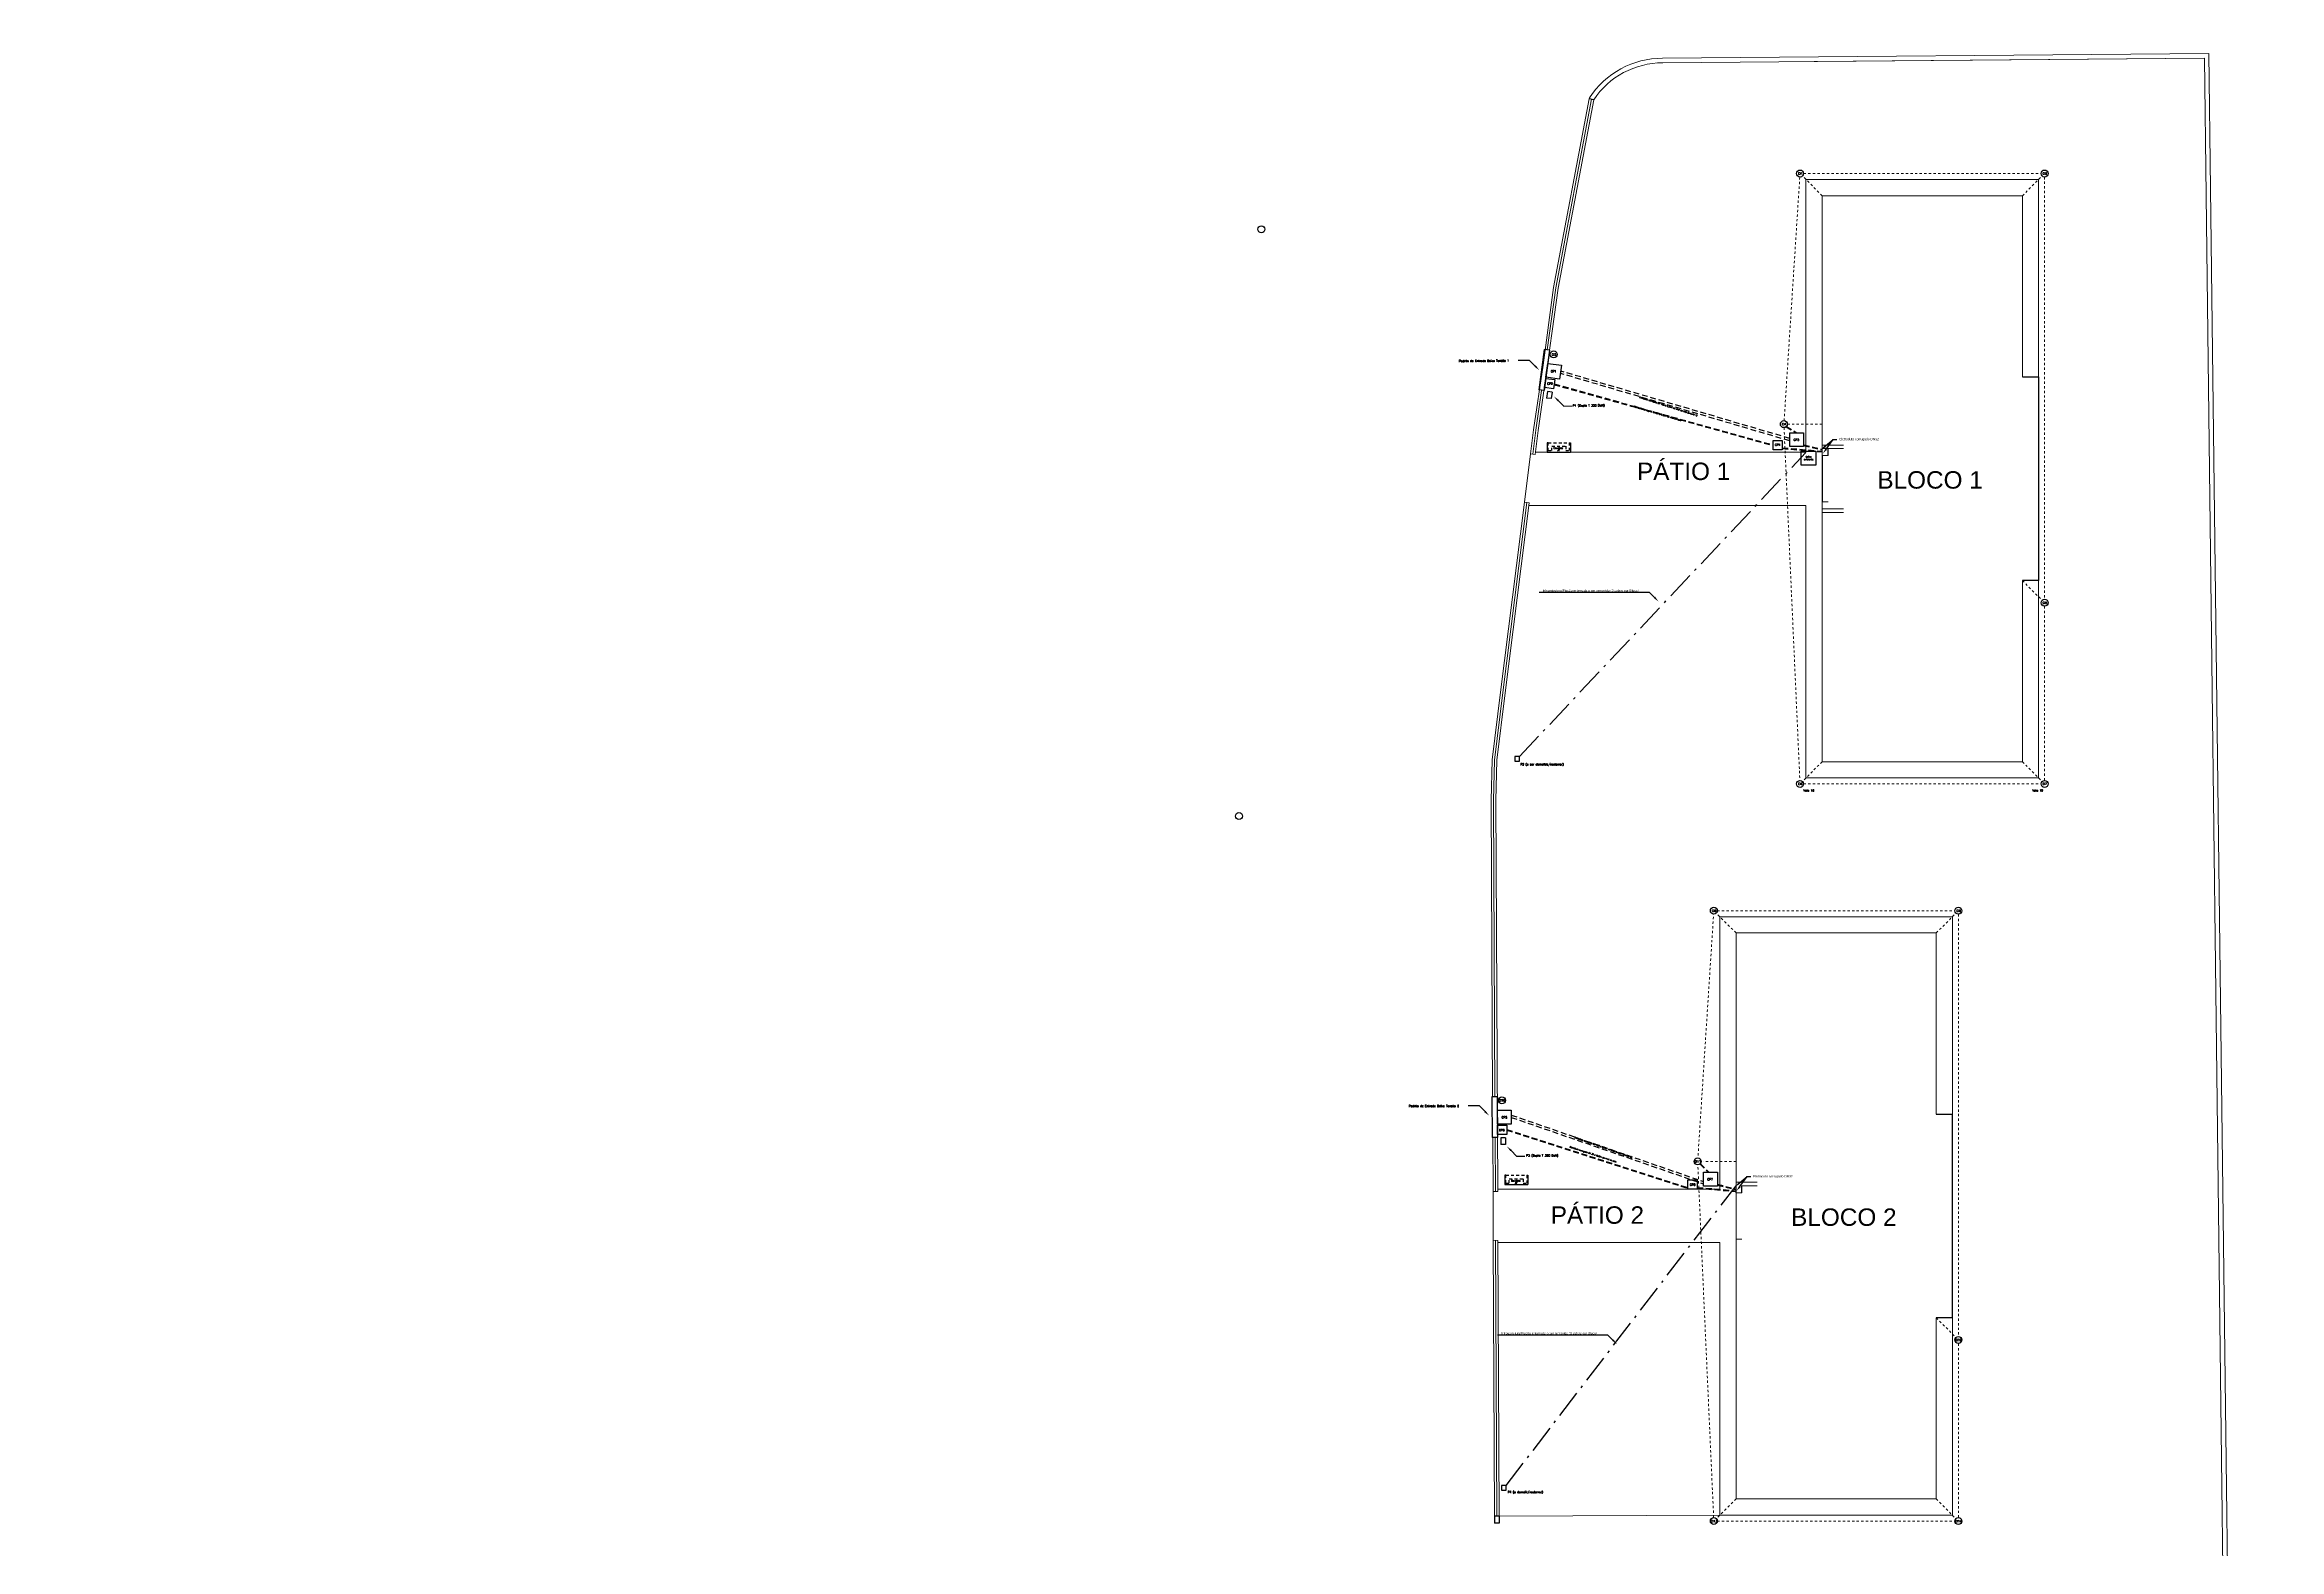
# Model space of a CAD drawing. Extents: x 0 to 11638, y -6007 to 0.
# Drawn here: x 9517.8 to 9614, y -3599.5 to -3534.8 of the extents above; entities that cross this region are included whole.
import ezdxf
from ezdxf import colors
from ezdxf.entities.mleader import LeaderData, LeaderLine
from ezdxf.math import Vec2, Vec3

# ---------------------------------------------------------------- set-up
doc = ezdxf.new("R2010")
doc.units = 0
for name, pattern in [('ACAD_ISO02W100', [15, 12, -3]), ('ACAD_ISO10W100', [18, 12, -3, 0, -3]), ('CACHE', [0.375, 0.25, -0.125]), ('HIDDEN2', [0.1875, 0.125, -0.0625])]:
    doc.linetypes.add(name, pattern=pattern)
doc.layers.get('0').update_dxf_attribs({"linetype": 'CONTINUOUS'})
for name, color, linetype, lineweight in [('ARQ - Alvenaria Alta', 251, 'CONTINUOUS', 13), ('ARQ - Alvenaria Média-Baixa', 252, 'CONTINUOUS', 20), ('ARQ - Grades', 1, 'CONTINUOUS', 15), ('ARQ - Guias Calçadas Sarjetas', 254, 'CONTINUOUS', 20), ('ARQ - Textos', 4, 'CONTINUOUS', 5), ('ELE-FIXADOR GELCAM', 160, 'CONTINUOUS', 20), ('Elétrica', 30, 'CONTINUOUS', 20), ('Hidrossanitário - Água Fria', 5, 'CONTINUOUS', 5), ('Lógica - Dados Telefonia CFTV', 3, 'CONTINUOUS', 5)]:
    doc.layers.add(name, color=color, linetype=linetype, lineweight=lineweight)
doc.layers.add('ARQ - Cotas', color=1, linetype='CONTINUOUS')
doc.layers.add('ARQ - Desnível Terreno', color=14, linetype='CONTINUOUS')
doc.styles.add('ROMANS', font='romans.shx', dxfattribs={"height": 0.3})
doc.styles.get("Standard").update_dxf_attribs({"font": 'arial.ttf', "height": 0.15})

msp = doc.modelspace()

# ---------------------------------------------------------------- linework, layer by layer
at = {"lineweight": -2}
for p, q in [((9584.476, -3537.121), (9584.282, -3537.084)), ((9594.313, -3541.253), (9594.313, -3541.253)), ((9594.563, -3552.138), (9594.313, -3552.138)), ((9594.563, -3552.438), (9594.563, -3552.138)), ((9593.413, -3552.858), (9593.413, -3552.258)), ((9593.413, -3552.258), (9594.033, -3552.258)), ((9594.033, -3552.858), (9593.413, -3552.858)), ((9594.033, -3552.258), (9594.033, -3552.858)), ((9594.313, -3552.438), (9594.313, -3554.438)), ((9590.852, -3584.18), (9590.852, -3583.88)), ((9590.602, -3584.097), (9590.602, -3584.047)), ((9590.602, -3584.18), (9590.602, -3584.13))]:
    msp.add_line(p, q, dxfattribs=at)
at = {"ltscale": 0.01, "transparency": 33554684}
for p, q in [((9602.933, -3549.053), (9603.638, -3549.053)), ((9603.638, -3557.823), (9603.638, -3549.053)), ((9603.638, -3557.823), (9602.933, -3557.823)), ((9599.222, -3580.795), (9599.927, -3580.795)), ((9599.927, -3589.565), (9599.927, -3580.795)), ((9599.927, -3589.565), (9599.222, -3589.565))]:
    msp.add_line(p, q, dxfattribs=at)
at = {"layer": 'ARQ - Alvenaria Alta'}
for p, q in [((9610.965, -3535.131), (9587.443, -3535.331)), ((9610.768, -3535.333), (9587.445, -3535.531)), ((9593.968, -3535.475), (9610.768, -3535.333)), ((9611.972, -3634.415), (9610.768, -3535.333)), ((9612.174, -3634.615), (9610.965, -3535.131)), ((9584.282, -3537.084), (9584.29, -3537.041)), ((9594.563, -3552.438), (9594.313, -3552.438)), ((9594.563, -3554.438), (9594.313, -3554.438)), ((9590.852, -3584.18), (9590.602, -3584.18)), ((9590.852, -3586.18), (9590.602, -3586.18))]:
    msp.add_line(p, q, dxfattribs=at)
at = {"layer": 'ARQ - Alvenaria Alta', "ltscale": 0.01, "transparency": 33554684}
for p, q in [((9594.313, -3565.623), (9594.313, -3541.253)), ((9594.313, -3541.253), (9602.933, -3541.253)), ((9602.933, -3549.053), (9602.933, -3541.253)), ((9594.313, -3551.988), (9595.231, -3551.988)), ((9594.563, -3552.138), (9595.231, -3552.138)), ((9594.313, -3554.738), (9595.231, -3554.738)), ((9594.313, -3554.888), (9595.231, -3554.888)), ((9602.933, -3565.623), (9602.933, -3557.823)), ((9602.933, -3565.623), (9594.313, -3565.623)), ((9590.602, -3597.365), (9590.602, -3572.995)), ((9590.602, -3572.995), (9599.222, -3572.995)), ((9599.222, -3580.795), (9599.222, -3572.995)), ((9590.602, -3583.73), (9591.519, -3583.73)), ((9590.852, -3583.88), (9591.519, -3583.88)), ((9599.222, -3597.365), (9599.222, -3589.565)), ((9599.222, -3597.365), (9590.602, -3597.365))]:
    msp.add_line(p, q, dxfattribs=at)
at = {"layer": 'ARQ - Alvenaria Alta', "lineweight": -2}
for p, q in [((9580.411, -3598.11), (9580.211, -3598.11)), ((9580.211, -3598.111), (9580.211, -3598.411)), ((9580.411, -3598.11), (9580.411, -3598.41)), ((9580.411, -3598.41), (9580.211, -3598.41))]:
    msp.add_line(p, q, dxfattribs=at)
at = {"layer": 'ARQ - Alvenaria Alta'}
for radius, end in [(3.762, 146.93566), (3.562, 146.38227)]:
    msp.add_arc((9587.443, -3539.093), radius, 90, end, dxfattribs=at)
at = {"layer": 'ARQ - Alvenaria Média-Baixa', "lineweight": -2}
for p, q in [((9582.521, -3551.888), (9582.471, -3551.888)), ((9582.471, -3551.888), (9582.471, -3552.288)), ((9583.421, -3551.888), (9583.471, -3551.888)), ((9583.471, -3551.888), (9583.471, -3552.288)), ((9582.471, -3552.288), (9583.471, -3552.288)), ((9580.692, -3583.43), (9580.642, -3583.43)), ((9580.642, -3583.43), (9580.642, -3583.83)), ((9580.642, -3583.83), (9581.642, -3583.83)), ((9581.592, -3583.43), (9581.642, -3583.43)), ((9581.642, -3583.43), (9581.642, -3583.83))]:
    msp.add_line(p, q, dxfattribs=at)
at = {"layer": 'ARQ - Alvenaria Média-Baixa', "linetype": 'HIDDEN2', "lineweight": -2}
for p, q in [((9582.521, -3552.228), (9582.521, -3551.888)), ((9582.521, -3551.888), (9583.421, -3551.888)), ((9582.671, -3552.228), (9582.671, -3552.038)), ((9582.671, -3552.038), (9583.271, -3552.038)), ((9583.271, -3552.038), (9583.271, -3552.228)), ((9583.421, -3551.888), (9583.421, -3552.228)), ((9582.521, -3552.228), (9582.671, -3552.228)), ((9583.271, -3552.228), (9583.421, -3552.228)), ((9580.692, -3583.77), (9580.692, -3583.43)), ((9580.692, -3583.43), (9581.592, -3583.43)), ((9580.692, -3583.77), (9580.842, -3583.77)), ((9580.842, -3583.77), (9580.842, -3583.58)), ((9580.842, -3583.58), (9581.442, -3583.58)), ((9581.442, -3583.58), (9581.442, -3583.77)), ((9581.442, -3583.77), (9581.592, -3583.77)), ((9581.592, -3583.43), (9581.592, -3583.77))]:
    msp.add_line(p, q, dxfattribs=at)
at = {"layer": 'ARQ - Alvenaria Média-Baixa'}
for p, q in [((9581.957, -3552.396), (9581.759, -3552.371)), ((9581.694, -3554.479), (9581.495, -3554.454)), ((9580.123, -3580.053), (9580.061, -3567.297)), ((9580.342, -3584.13), (9580.261, -3567.297)), ((9580.143, -3584.131), (9580.131, -3581.796)), ((9580.348, -3584.13), (9580.142, -3584.131)), ((9580.354, -3586.23), (9580.149, -3586.229)), ((9580.211, -3598.11), (9580.153, -3586.229)), ((9580.411, -3598.11), (9580.354, -3586.23))]:
    msp.add_line(p, q, dxfattribs=at)
for points in [[(9584.282, -3537.084), (9582.746, -3545.206), (9582.298, -3548.544), (9581.889, -3551.34), (9581.759, -3552.371)], [(9584.476, -3537.121), (9582.943, -3545.238), (9582.333, -3549.659)], [(9582.333, -3549.661), (9582.087, -3551.367), (9581.957, -3552.396)], [(9581.495, -3554.454), (9580.462, -3562.632), (9580.1, -3565.547), (9580.061, -3567.293)], [(9581.694, -3554.479), (9580.661, -3562.657), (9580.3, -3565.562), (9580.261, -3567.297)]]:
    msp.add_lwpolyline(points, dxfattribs=at)
at = {"layer": 'ARQ - Cotas', "lineweight": -2}
for p, q in [((9581.277, -3565.398), (9581.077, -3565.398)), ((9581.077, -3565.398), (9581.077, -3565.598)), ((9581.077, -3565.598), (9581.277, -3565.598)), ((9581.277, -3565.598), (9581.277, -3565.398)), ((9580.707, -3596.78), (9580.507, -3596.78)), ((9580.507, -3596.78), (9580.507, -3596.98)), ((9580.507, -3596.98), (9580.707, -3596.98)), ((9580.707, -3596.98), (9580.707, -3596.78))]:
    msp.add_line(p, q, dxfattribs=at)
at = {"layer": 'ARQ - Grades'}
for p, q in [((9580.223, -3580.052), (9580.161, -3567.298)), ((9580.242, -3584.13), (9580.231, -3581.796)), ((9580.251, -3586.229), (9580.311, -3598.11))]:
    msp.add_line(p, q, dxfattribs=at)
for points in [[(9584.378, -3537.102), (9582.844, -3545.222), (9582.476, -3547.895)], [(9582.234, -3549.645), (9581.988, -3551.353), (9581.858, -3552.383)], [(9582.237, -3549.621), (9582.234, -3549.645)], [(9581.595, -3554.467), (9580.562, -3562.644), (9580.2, -3565.555), (9580.161, -3567.295)]]:
    msp.add_lwpolyline(points, dxfattribs=at)
at = {"layer": 'ARQ - Guias Calçadas Sarjetas', "ltscale": 0.01, "transparency": 33554684}
for p, q in [((9593.613, -3540.553), (9603.633, -3540.553)), ((9593.613, -3552.288), (9593.613, -3540.553)), ((9603.633, -3549.053), (9603.633, -3540.553)), ((9581.495, -3554.454), (9581.759, -3552.371)), ((9593.613, -3552.288), (9581.971, -3552.288)), ((9593.613, -3554.588), (9581.68, -3554.588)), ((9593.613, -3566.323), (9593.613, -3554.588)), ((9603.633, -3566.323), (9603.633, -3557.823)), ((9603.633, -3566.323), (9593.613, -3566.323)), ((9589.902, -3572.295), (9599.922, -3572.295)), ((9589.902, -3584.03), (9589.902, -3572.295)), ((9599.922, -3580.795), (9599.922, -3572.295)), ((9580.143, -3584.131), (9580.149, -3586.229)), ((9589.902, -3584.03), (9580.342, -3584.03)), ((9589.902, -3586.33), (9580.353, -3586.33)), ((9589.902, -3598.065), (9589.902, -3586.33)), ((9599.922, -3598.065), (9599.922, -3589.565)), ((9589.902, -3598.065), (9580.411, -3598.11)), ((9599.922, -3598.065), (9589.902, -3598.065))]:
    msp.add_line(p, q, dxfattribs=at)
at = {"layer": 'ELE-FIXADOR GELCAM', "color": 6, "linetype": 'ACAD_ISO02W100', "ltscale": 0.001}
for p, q in [((9592.673, -3550.938), (9593.349, -3540.448)), ((9594.313, -3541.253), (9593.465, -3540.404)), ((9593.509, -3540.298), (9603.738, -3540.298)), ((9602.933, -3541.253), (9603.782, -3540.404)), ((9603.888, -3540.448), (9603.888, -3558.627)), ((9594.313, -3551.091), (9592.813, -3551.091)), ((9592.67, -3551.237), (9593.352, -3566.427)), ((9602.933, -3557.823), (9603.782, -3558.671)), ((9603.888, -3566.427), (9603.888, -3558.927)), ((9594.313, -3565.623), (9593.465, -3566.471)), ((9602.933, -3565.623), (9603.782, -3566.471)), ((9593.509, -3566.577), (9603.738, -3566.577)), ((9588.968, -3582.58), (9589.637, -3572.19)), ((9590.602, -3572.995), (9589.753, -3572.146)), ((9589.797, -3572.04), (9600.026, -3572.04)), ((9599.222, -3572.995), (9600.07, -3572.146)), ((9600.176, -3572.19), (9600.176, -3590.369)), ((9590.602, -3582.833), (9589.202, -3582.833)), ((9588.963, -3583.079), (9589.64, -3598.169)), ((9599.222, -3589.565), (9600.07, -3590.413)), ((9600.176, -3598.169), (9600.176, -3590.669)), ((9590.602, -3597.365), (9589.753, -3598.213)), ((9599.222, -3597.365), (9600.07, -3598.213)), ((9589.797, -3598.319), (9600.026, -3598.319))]:
    msp.add_line(p, q, dxfattribs=at)
at = {"layer": 'Elétrica', "lineweight": -2}
for p, q in [((9582.347, -3547.877), (9582.109, -3549.604)), ((9582.575, -3547.908), (9582.337, -3549.635)), ((9582.575, -3547.908), (9582.347, -3547.877)), ((9582.415, -3549.069), (9582.497, -3548.475)), ((9583.009, -3549.151), (9582.415, -3549.069)), ((9582.497, -3548.475), (9583.091, -3548.556)), ((9583.091, -3548.556), (9583.009, -3549.151)), ((9582.337, -3549.635), (9582.109, -3549.604)), ((9582.482, -3549.68), (9582.443, -3549.964)), ((9582.641, -3549.991), (9582.443, -3549.964)), ((9582.68, -3549.707), (9582.482, -3549.68)), ((9582.68, -3549.707), (9582.641, -3549.991)), ((9592.913, -3551.456), (9593.513, -3551.456)), ((9592.913, -3552.056), (9592.913, -3551.456)), ((9593.513, -3552.056), (9592.913, -3552.056)), ((9593.513, -3551.456), (9593.513, -3552.056)), ((9580.323, -3580.052), (9580.093, -3580.053)), ((9580.093, -3580.053), (9580.101, -3581.796)), ((9580.323, -3580.052), (9580.331, -3581.795)), ((9580.326, -3580.624), (9580.926, -3580.621)), ((9580.328, -3581.224), (9580.326, -3580.624)), ((9580.926, -3580.621), (9580.928, -3581.221)), ((9580.331, -3581.795), (9580.101, -3581.796)), ((9580.928, -3581.221), (9580.328, -3581.224)), ((9580.681, -3581.818), (9580.481, -3581.819)), ((9580.481, -3581.819), (9580.482, -3582.106)), ((9580.681, -3581.818), (9580.682, -3582.105)), ((9580.682, -3582.105), (9580.482, -3582.106)), ((9589.202, -3583.298), (9589.802, -3583.298)), ((9589.202, -3583.898), (9589.202, -3583.298)), ((9589.802, -3583.898), (9589.202, -3583.898)), ((9589.802, -3583.298), (9589.802, -3583.898))]:
    msp.add_line(p, q, dxfattribs=at)
at = {"layer": 'Elétrica', "linetype": 'CACHE', "lineweight": -2}
for p, q in [((9592.913, -3551.808), (9583.05, -3548.907)), ((9592.913, -3551.703), (9583.064, -3548.806)), ((9592.762, -3551.2), (9593.199, -3551.456)), ((9592.776, -3551.186), (9593.228, -3551.456)), ((9593.513, -3552.006), (9594.313, -3552.199)), ((9593.521, -3551.974), (9594.313, -3552.166)), ((9580.927, -3580.835), (9589.202, -3583.698)), ((9580.927, -3580.935), (9589.202, -3583.798)), ((9589.05, -3582.943), (9589.405, -3583.298)), ((9589.064, -3582.928), (9589.434, -3583.298)), ((9589.802, -3583.815), (9590.602, -3584.014)), ((9589.802, -3583.848), (9590.602, -3584.047))]:
    msp.add_line(p, q, dxfattribs=at)
at = {"layer": 'Elétrica', "linetype": 'ACAD_ISO10W100', "lineweight": -2, "ltscale": 0.1}
for p, q in [((9581.277, -3565.398), (9593.613, -3552.308)), ((9580.707, -3596.78), (9590.602, -3583.88))]:
    msp.add_line(p, q, dxfattribs=at)
at = {"layer": 'Elétrica', "lineweight": -2}
for centre in [(9593.359, -3540.298), (9603.888, -3540.298), (9570.166, -3542.699), (9582.752, -3548.084), (9592.663, -3551.088), (9603.888, -3558.777), (9593.359, -3566.577), (9603.888, -3566.577), (9569.203, -3567.963), (9589.647, -3572.04), (9600.176, -3572.04), (9580.523, -3580.201), (9588.952, -3582.83), (9600.176, -3590.519), (9589.647, -3598.319), (9600.176, -3598.319)]:
    msp.add_circle(centre, 0.15, dxfattribs=at)
at = {"layer": 'Lógica - Dados Telefonia CFTV', "lineweight": -2}
for p, q in [((9582.353, -3549.515), (9582.408, -3549.118)), ((9582.408, -3549.118), (9582.804, -3549.173)), ((9582.804, -3549.173), (9582.749, -3549.569)), ((9582.749, -3549.569), (9582.353, -3549.515)), ((9592.195, -3552.188), (9592.195, -3551.788)), ((9592.195, -3551.788), (9592.595, -3551.788)), ((9592.595, -3551.788), (9592.595, -3552.188)), ((9592.595, -3552.188), (9592.195, -3552.188)), ((9580.329, -3581.274), (9580.729, -3581.272)), ((9580.331, -3581.674), (9580.329, -3581.274)), ((9580.731, -3581.672), (9580.331, -3581.674)), ((9580.729, -3581.272), (9580.731, -3581.672)), ((9588.53, -3584.03), (9588.53, -3583.63)), ((9588.53, -3583.63), (9588.93, -3583.63)), ((9588.93, -3583.63), (9588.93, -3584.03)), ((9588.93, -3584.03), (9588.53, -3584.03))]:
    msp.add_line(p, q, dxfattribs=at)
at = {"layer": 'Lógica - Dados Telefonia CFTV', "linetype": 'CACHE', "lineweight": -2}
for p, q in [((9582.777, -3549.391), (9592.195, -3552.012)), ((9582.781, -3549.359), (9592.195, -3551.98)), ((9592.595, -3552.138), (9594.313, -3552.281)), ((9592.598, -3552.106), (9594.313, -3552.249)), ((9580.73, -3581.455), (9588.53, -3583.964)), ((9580.73, -3581.488), (9588.53, -3583.996)), ((9588.93, -3583.98), (9590.602, -3584.13)), ((9588.933, -3583.948), (9590.602, -3584.097))]:
    msp.add_line(p, q, dxfattribs=at)

# ---------------------------------------------------------------- texts
at = {"lineweight": -2, "insert": (9593.018, -3552.461), "char_height": 0.0675, "attachment_point": 1, "style": 'ROMANS'}
msp.add_mtext_dynamic_manual_height_columns('\\pxqc;Caixa\\Pexistente', width=1.41912, gutter_width=13.5, heights=[0], dxfattribs=at)
at = {"layer": 'ARQ - Desnível Terreno', "linetype": 'ByBlock', "char_height": 0.09, "attachment_point": 1, "style": 'ROMANS'}
for s, insert in [('Vala 18', (9593.505, -3566.814)), ('Vala 19', (9603.36, -3566.814))]:
    msp.add_mtext_dynamic_manual_height_columns(s, width=1.97206, gutter_width=18, heights=[0], dxfattribs=dict(at, insert=insert))
at = {"layer": 'ARQ - Textos', "linetype": 'Continuous', "char_height": 0.75, "attachment_point": 1}
for s, insert in [('PÁTIO 1', (9586.338, -3552.744)), ('BLOCO 1', (9596.687, -3553.114)), ('PÁTIO 2', (9582.626, -3584.766)), ('BLOCO 2', (9592.975, -3584.856))]:
    msp.add_mtext_dynamic_manual_height_columns(s, width=40.70825, gutter_width=10.045, heights=[0], dxfattribs=dict(at, insert=insert))
at = {"layer": 'Elétrica', "linetype": 'ByBlock', "char_height": 0.09, "attachment_point": 1, "style": 'ROMANS'}
for s, width, insert in [('CI1', 1.89216, (9593.278, -3540.255)), ('CI2', 1.89216, (9603.807, -3540.255)), ('CI4', 1.89216, (9592.582, -3551.044)), ('CP3', 1.89216, (9593.081, -3551.716)), ('CI5', 1.89216, (9603.807, -3558.734)), ('P2 (a ser demolido/reaterrar)', 2.11472, (9581.321, -3565.689)), ('CI6', 1.89216, (9593.278, -3566.534)), ('CI7', 1.89216, (9603.807, -3566.534)), ('CI8', 1.89216, (9589.566, -3571.997)), ('CI9', 1.89216, (9600.095, -3571.997)), ('Padrão de Entrada Baixa Tensão 2', 2.50495, (9576.517, -3580.399)), ('CI10', 1.89216, (9580.388, -3580.158)), ('CP5', 1.89216, (9580.512, -3580.887)), ('P3 (Duplo T 300 DaN)', 1.97206, (9581.573, -3582.533)), ('CI11', 1.89216, (9588.825, -3582.786)), ('CP7', 1.89216, (9589.369, -3583.558)), ('CI12', 1.89216, (9600.05, -3590.476)), ('P4 (a demolir/reaterrar)', 2.12487, (9580.772, -3597.021)), ('CI13', 1.89216, (9589.521, -3598.276)), ('CI14', 1.89216, (9600.05, -3598.276))]:
    msp.add_mtext_dynamic_manual_height_columns(s, width=width, gutter_width=18, heights=[0], dxfattribs=dict(at, insert=insert))
at = {"layer": 'Elétrica', "linetype": 'ByBlock', "attachment_point": 1, "style": 'ROMANS'}
for s, width, gutter_width, insert, char_height, rotation in [('Padrão de Entrada Baixa Tensão 1', 2.50495, 18, (9578.673, -3548.325), 0.09, 0.47291), ('CI3', 1.89216, 18, (9582.671, -3548.042), 0.09, 0.47291), ('CP1', 1.89216, 18, (9582.626, -3548.771), 0.09, 0.47291), ('P1 (Duplo T 300 DaN)', 1.97206, 18, (9583.574, -3550.244), 0.09, 0.47291), ('Eletroduto corrugado DN 100 a 0,35m do nível do solo (circuito 1)', 3.26052, 11.25, (9586.449, -3549.895), 0.05625, 342.25533), ('Eletroduto corrugado DN 100 a 0,35m do nível do solo (circuito 2)', 3.28399, 11.25, (9583.67, -3581.769), 0.05625, 340.69795)]:
    msp.add_mtext_dynamic_manual_height_columns(s, width=width, gutter_width=gutter_width, heights=[0], dxfattribs=dict(at, insert=insert, char_height=char_height, rotation=rotation))
at = {"layer": 'Hidrossanitário - Água Fria', "linetype": 'ByBlock', "char_height": 0.072, "attachment_point": 1, "style": 'ROMANS'}
for s, insert in [('Cavalete', (9582.75, -3552.083)), ('AF', (9582.916, -3552.179)), ('Cavalete', (9580.921, -3583.625)), ('AF', (9581.087, -3583.721))]:
    msp.add_mtext_dynamic_manual_height_columns(s, width=1.57765, gutter_width=14.4, heights=[0], dxfattribs=dict(at, insert=insert))
at = {"layer": 'Lógica - Dados Telefonia CFTV', "linetype": 'ByBlock', "attachment_point": 1, "style": 'ROMANS'}
for s, width, gutter_width, insert, char_height, rotation in [('CP2', 1.89216, 18, (9582.471, -3549.3), 0.09, 0.47291), ('Eletroduto corrugado DN 32 a 0,35m do nível do solo', 2.85638, 11.25, (9586.233, -3550.301), 0.05625, 343.3882), ('Eletroduto corrugado DN 32 a 0,35m do nível do solo', 2.85638, 11.25, (9583.458, -3582.175), 0.05625, 342.0532)]:
    msp.add_mtext_dynamic_manual_height_columns(s, width=width, gutter_width=gutter_width, heights=[0], dxfattribs=dict(at, insert=insert, char_height=char_height, rotation=rotation))
at = {"layer": 'Lógica - Dados Telefonia CFTV', "linetype": 'ByBlock', "char_height": 0.09, "attachment_point": 1, "style": 'ROMANS'}
for s, insert in [('CP4', (9592.278, -3551.935)), ('CP6', (9580.401, -3581.438)), ('CP8', (9588.613, -3583.786))]:
    msp.add_mtext_dynamic_manual_height_columns(s, width=1.89216, gutter_width=18, heights=[0], dxfattribs=dict(at, insert=insert))

# ---------------------------------------------------------------- leaders
at = {"lineweight": -2}
ml = msp.add_multileader_mtext('Standard', dxfattribs=at)
ml.set_content(' ', color=256, style='STANDARD')
ml.set_leader_properties(color=256, linetype='BYLAYER', lineweight=-1)
ml.build(insert=Vec2(0, 0))
ml.multileader.update_dxf_attribs({"text_right_attachment_type": 6, "dogleg_length": 0.36, "arrow_head_size": 0.25})
ctx = ml.context
ctx.base_point, ctx.char_height, ctx.arrow_head_size, ctx.landing_gap_size, ctx.plane_origin, ctx.plane_x_axis, ctx.plane_y_axis = Vec3(9581.112, -3548.305), 0.1, 0.25, 0.1, Vec3(9582.132, -3548.764), Vec3(0.999966, 0.008254), Vec3(-0.008254, 0.999966)
ctx.right_attachment, ctx.text_align_type = 6, 2
notes = []
notes.append((ctx, [(0, (1, 1, 0), (9581.712, -3548.35), (-0.999966, -0.008254), 0.36, [(0, [(9582.132, -3548.764)], 0, [])])]))
ctx.mtext.insert, ctx.mtext.text_direction, ctx.mtext.rotation, ctx.mtext.alignment, ctx.mtext.flow_direction = Vec3(9581.251, -3548.254), Vec3(0.999966, 0.008254), 0.008254, 3, 5
ml = msp.add_multileader_mtext('Standard', dxfattribs=at)
ml.set_content(' ', color=256, style='STANDARD')
ml.set_leader_properties(color=256, linetype='BYLAYER', lineweight=-1)
ml.build(insert=Vec2(0, 0))
ml.multileader.update_dxf_attribs({"text_right_attachment_type": 6, "dogleg_length": 0.36, "arrow_head_size": 0.25})
ctx = ml.context
ctx.base_point, ctx.char_height, ctx.arrow_head_size, ctx.landing_gap_size, ctx.plane_origin, ctx.plane_x_axis, ctx.plane_y_axis = Vec3(9583.546, -3550.307), 0.1, 0.25, 0.1, Vec3(9582.766, -3549.897), Vec3(0.999966, 0.008254), Vec3(-0.008254, 0.999966)
ctx.right_attachment = 6
notes.append((ctx, [(0, (1, 1, 0), (9583.186, -3550.31), (0.999966, 0.008254), 0.36, [(0, [(9582.766, -3549.897)], 0, [])])]))
ctx.mtext.insert, ctx.mtext.text_direction, ctx.mtext.rotation, ctx.mtext.flow_direction = Vec3(9583.646, -3550.256), Vec3(0.999966, 0.008254), 0.008254, 5
ml = msp.add_multileader_mtext('Standard', dxfattribs=at)
ml.set_content('Eletroduto corrugado DN32', color=256, style='STANDARD')
ml.set_leader_properties(color=256, linetype='BYLAYER', lineweight=-1)
ml.build(insert=Vec2(0, 0))
ml.multileader.update_dxf_attribs({"text_right_attachment_type": 6, "dogleg_length": 0.36, "arrow_head_size": 0.25})
ctx = ml.context
ctx.base_point, ctx.char_height, ctx.arrow_head_size, ctx.landing_gap_size, ctx.plane_origin = Vec3(9594.95, -3551.746), 0.1, 0.25, 0.1, Vec3(9594.313, -3552.224)
ctx.right_attachment = 6
notes.append((ctx, [(0, (1, 1, 0), (9594.791, -3551.746), (1, 0), 0.159, [(0, [(9594.26, -3552.188)], 0, []), (1, [(9594.331, -3552.373)], 0, [])])]))
ctx.mtext.insert, ctx.mtext.flow_direction = Vec3(9595.05, -3551.681), 5
ml = msp.add_multileader_mtext('Standard', dxfattribs=at)
ml.set_content('Infraestrutura/Fiação enterrada a ser removida (3 cabos por Bloco)', color=256, style='STANDARD')
ml.set_leader_properties(color=256, linetype='BYLAYER', lineweight=-1)
ml.build(insert=Vec2(0, 0))
ml.multileader.update_dxf_attribs({"text_right_attachment_type": 6, "dogleg_length": 0.36, "arrow_head_size": 0.25})
ctx = ml.context
ctx.base_point, ctx.char_height, ctx.arrow_head_size, ctx.landing_gap_size, ctx.plane_origin = Vec3(9582.192, -3558.267), 0.1, 0.25, 0.1, Vec3(9587.264, -3558.722)
ctx.right_attachment, ctx.text_align_type = 6, 2
notes.append((ctx, [(0, (1, 1, 0), (9586.873, -3558.331), (-1, 0), 0.36, [(0, [(9587.264, -3558.722)], 0, [])])]))
ctx.mtext.insert, ctx.mtext.alignment, ctx.mtext.flow_direction = Vec3(9586.413, -3558.202), 3, 5
ml = msp.add_multileader_mtext('Standard', dxfattribs=at)
ml.set_content(' ', color=256, style='STANDARD')
ml.set_leader_properties(color=256, linetype='BYLAYER', lineweight=-1)
ml.build(insert=Vec2(0, 0))
ml.multileader.update_dxf_attribs({"text_right_attachment_type": 6, "dogleg_length": 0.36, "arrow_head_size": 0.25})
ctx = ml.context
ctx.base_point, ctx.char_height, ctx.arrow_head_size, ctx.landing_gap_size, ctx.plane_origin = Vec3(9578.956, -3580.393), 0.1, 0.25, 0.1, Vec3(9579.972, -3580.86)
ctx.right_attachment, ctx.text_align_type = 6, 2
notes.append((ctx, [(0, (1, 1, 0), (9579.555, -3580.443), (-1, 0), 0.36, [(0, [(9579.972, -3580.86)], 0, [])])]))
ctx.mtext.insert, ctx.mtext.alignment, ctx.mtext.flow_direction = Vec3(9579.095, -3580.343), 3, 5
ml = msp.add_multileader_mtext('Standard', dxfattribs=at)
ml.set_content(' ', color=256, style='STANDARD')
ml.set_leader_properties(color=256, linetype='BYLAYER', lineweight=-1)
ml.build(insert=Vec2(0, 0))
ml.multileader.update_dxf_attribs({"text_right_attachment_type": 6, "dogleg_length": 0.36, "arrow_head_size": 0.25})
ctx = ml.context
ctx.base_point, ctx.char_height, ctx.arrow_head_size, ctx.landing_gap_size, ctx.plane_origin = Vec3(9581.516, -3582.603), 0.1, 0.25, 0.1, Vec3(9580.739, -3582.186)
ctx.right_attachment = 6
notes.append((ctx, [(0, (1, 1, 0), (9581.156, -3582.603), (1, 0), 0.36, [(0, [(9580.739, -3582.186)], 0, [])])]))
ctx.mtext.insert, ctx.mtext.flow_direction = Vec3(9581.616, -3582.553), 5
ml = msp.add_multileader_mtext('Standard', dxfattribs=at)
ml.set_content('Eletroduto corrugado DN32', color=256, style='STANDARD')
ml.set_leader_properties(color=256, linetype='BYLAYER', lineweight=-1)
ml.build(insert=Vec2(0, 0))
ml.multileader.update_dxf_attribs({"text_right_attachment_type": 6, "dogleg_length": 0.36, "arrow_head_size": 0.25})
ctx = ml.context
ctx.base_point, ctx.char_height, ctx.arrow_head_size, ctx.landing_gap_size, ctx.plane_origin = Vec3(9591.238, -3583.488), 0.1, 0.25, 0.1, Vec3(9590.602, -3583.966)
ctx.right_attachment = 6
notes.append((ctx, [(0, (1, 1, 0), (9591.079, -3583.488), (1, 0), 0.159, [(0, [(9590.548, -3583.93)], 0, []), (1, [(9590.619, -3584.115)], 0, [])])]))
ctx.mtext.insert, ctx.mtext.flow_direction = Vec3(9591.338, -3583.423), 5
ml = msp.add_multileader_mtext('Standard', dxfattribs=at)
ml.set_content('Infraestrutura/Fiação enterrada a ser removida (3 cabos por Bloco)', color=256, style='STANDARD')
ml.set_leader_properties(color=256, linetype='BYLAYER', lineweight=-1)
ml.build(insert=Vec2(0, 0))
ml.multileader.update_dxf_attribs({"text_right_attachment_type": 6, "dogleg_length": 0.36, "arrow_head_size": 0.25})
ctx = ml.context
ctx.base_point, ctx.char_height, ctx.arrow_head_size, ctx.landing_gap_size, ctx.plane_origin = Vec3(9580.402, -3590.243), 0.1, 0.25, 0.1, Vec3(9585.473, -3590.699)
ctx.right_attachment, ctx.text_align_type = 6, 2
notes.append((ctx, [(0, (1, 1, 0), (9585.082, -3590.308), (-1, 0), 0.36, [(0, [(9585.473, -3590.699)], 0, [])])]))
ctx.mtext.insert, ctx.mtext.alignment, ctx.mtext.flow_direction = Vec3(9584.622, -3590.178), 3, 5
for ctx, leaders in notes:
    for number, flags, end, landing, length, lines in leaders:
        leader = LeaderData()
        leader.index, (leader.has_last_leader_line, leader.has_dogleg_vector, leader.attachment_direction) = number, flags
        leader.last_leader_point, leader.dogleg_vector, leader.dogleg_length = Vec3(end), Vec3(landing), length
        for number, points, colour, breaks in lines:
            line = LeaderLine()
            line.index, line.vertices, line.color, line.breaks = number, Vec3.list(points), colors.encode_raw_color(colour), breaks
            leader.lines.append(line)
        ctx.leaders.append(leader)

doc.saveas('drawing.dxf')
